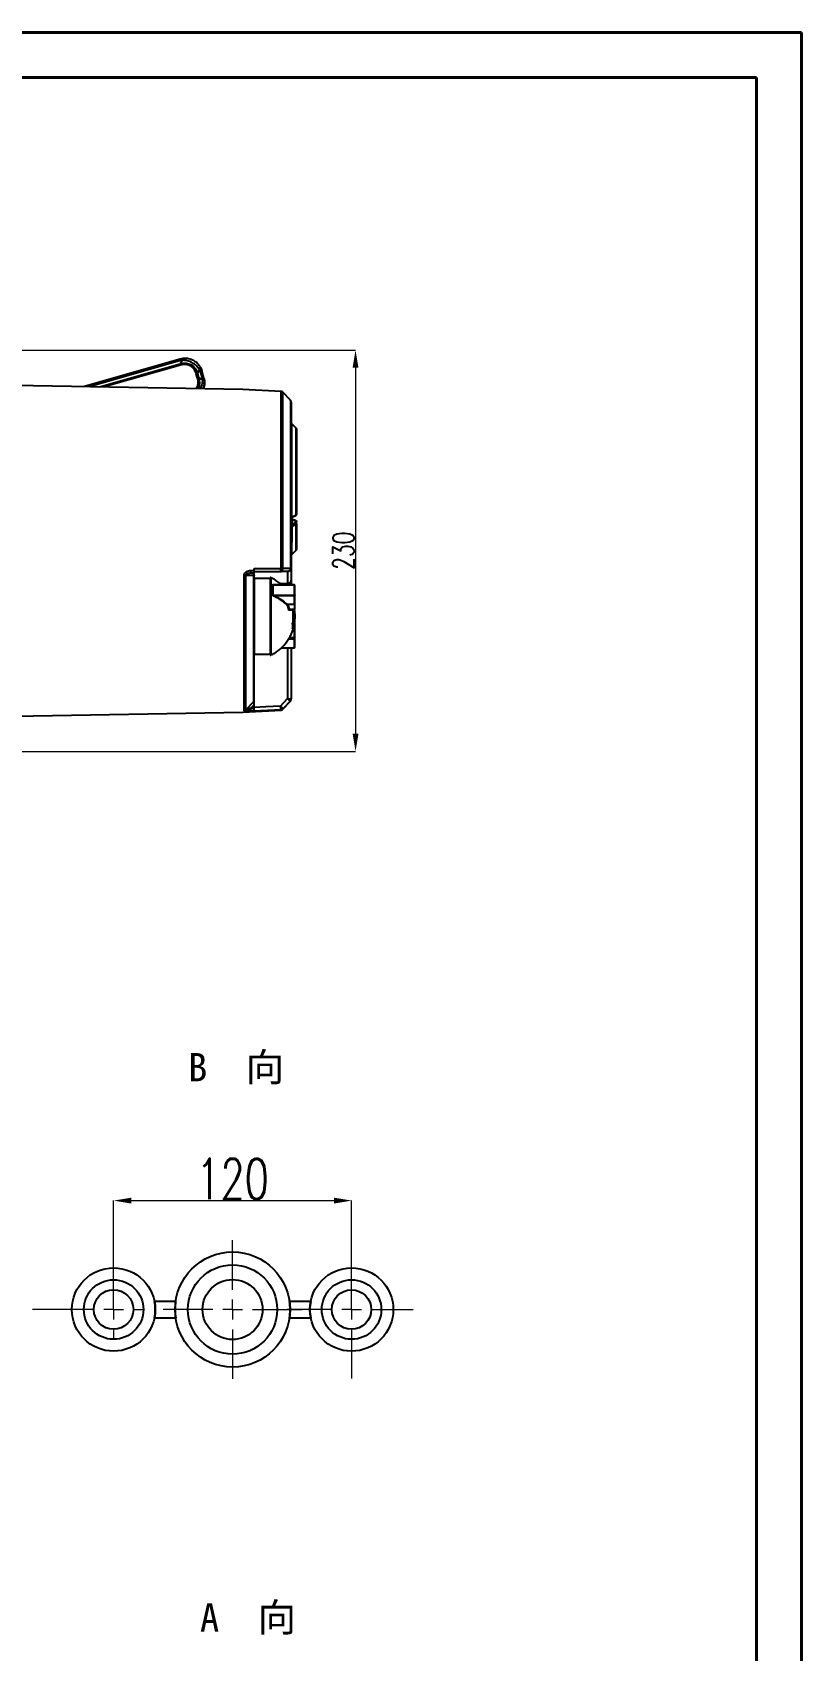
# Model space of a CAD drawing. Header units: millimetres. Extents: x 2371 to 4515, y 843 to 2359.
# Drawn here: x 4078 to 4515, y 1442 to 2359 of the extents above; entities that cross this region are included whole.
import ezdxf

# ---------------------------------------------------------------- set-up
doc = ezdxf.new("R2010")
doc.units = ezdxf.units.MM
doc.linetypes.add('CENTER2', pattern=[28.575, 19.05, -3.175, 3.175, -3.175])
for name, color, linetype, lineweight in [('AM_5', 3, 'Continuous', 25), ('AM_BOR', 7, 'Continuous', 50), ('FORMAT', 7, 'Continuous', 18), ('中心线', 1, 'CENTER2', 13), ('文字', 7, 'Continuous', 13), ('标注', 3, 'Continuous', 13), ('粗实线', 7, 'Continuous', 40)]:
    doc.layers.add(name, color=color, linetype=linetype, lineweight=lineweight)
doc.styles.add('SLDTEXTSTYLE1', font='txt.shx', dxfattribs={"width": 0.7, "bigfont": 'gbcbig.shx'})
doc.styles.add('STYLE1', font='txt.shx', dxfattribs={"width": 0.8, "height": 3, "bigfont": 'hzdx.shx'})
doc.dimstyles.new('SLDDIMSTYLE12$0', dxfattribs={"dimtxt": 12, "dimasz": 10, "dimexe": 0, "dimexo": 0.0625, "dimgap": 0.875, "dimtad": 1, "dimdec": 1, "dimlfac": 1.8, "dimrnd": 1e-09, "dimzin": 12, "dimdsep": 46, "dimtxsty": 'SLDTEXTSTYLE1', "dimcen": 0.09, "dimdle": 8.16, "dimclrd": 3, "dimclre": 3, "dimadec": 0, "dimazin": 3, "dimtfac": 1, "dimtdec": 1, "dimtofl": 0, "dimtmove": 0, "dimatfit": 3, "dimfxl": 0, "dimfrac": 2, "dimtolj": 1, "dimlwd": 5, "dimlwe": 5, "dimarcsym": 0})

# ---------------------------------------------------------------- blocks, each defined once
blk = doc.blocks.new('*D52')
at = {"layer": 'AM_5', "color": 3, "lineweight": 5, "transparency": 16777216}
blk.add_line((4066.16, 2178.73), (4261.58, 2178.73), dxfattribs=at)
at = {"layer": 'AM_5', "color": 3, "linetype": 'Continuous', "lineweight": 5, "transparency": 16777216}
for p, q in [((4261.58, 2168.73), (4261.58, 1961.3)), ((4066.16, 1951.3), (4261.58, 1951.3))]:
    blk.add_line(p, q, dxfattribs=at)
at = {"layer": 'AM_5', "color": 3, "transparency": 16777216}
for points in [[(4259.92, 2168.73), (4263.25, 2168.73), (4261.58, 2178.73)], [(4259.92, 1961.3), (4263.25, 1961.3), (4261.58, 1951.3)]]:
    blk.add_solid(points, dxfattribs=at)
at = {"layer": 'Defpoints', "color": 0, "transparency": 16777216}
for p in [(4066.1, 2178.73), (4066.1, 1951.3), (4261.58, 1951.3)]:
    blk.add_point(p, dxfattribs=at)
at = {"layer": 'AM_5', "color": 0, "transparency": 16777216, "insert": (4254.71, 2065.01), "char_height": 12, "attachment_point": 5, "rotation": 90, "style": 'SLDTEXTSTYLE1'}
blk.add_mtext('\\A1;230', dxfattribs=at)
blk = doc.blocks.new('SW_CENTERMARKSYMBOL_14')
at = {"layer": 'FORMAT', "color": 0}
for p, q in [((0, 2), (0, 7)), ((-2, 0), (-7, 0)), ((0, 0), (-1, 0)), ((0, 0), (0, 1)), ((0, 0), (0, -1)), ((0, 0), (1, 0)), ((2, 0), (7, 0)), ((0, -2), (0, -7))]:
    blk.add_line(p, q, dxfattribs=at)
blk = doc.blocks.new('SW_CENTERMARKSYMBOL_15')
at = {"layer": 'FORMAT', "color": 0}
for p, q in [((0, 2), (0, 5)), ((-2, 0), (-6.49, 0)), ((0, 0), (-1, 0)), ((0, 0), (0, 1)), ((0, 0), (0, -1)), ((0, 0), (1, 0)), ((2, 0), (6.2, 0)), ((0, -2), (0, -6.94))]:
    blk.add_line(p, q, dxfattribs=at)
blk = doc.blocks.new('SW_CENTERMARKSYMBOL_16')
at = {"layer": 'FORMAT', "color": 0}
for p, q in [((0, 2), (0, 3)), ((-2, 0), (-8.18, 0)), ((0, 0), (-1, 0)), ((0, 0), (0, 1)), ((0, 0), (0, -1)), ((0, 0), (1, 0)), ((2, 0), (3, 0)), ((0, -2), (0, -3))]:
    blk.add_line(p, q, dxfattribs=at)
blk = doc.blocks.new('*D62')
at = {"layer": 'Defpoints', "color": 0, "transparency": 16777216}
for p in [(4259.34, 1696.63), (4124.34, 1634.89), (4259.34, 1634.89)]:
    blk.add_point(p, dxfattribs=at)
at = {"layer": '标注', "color": 3, "lineweight": 5, "transparency": 16777216}
blk.add_line((4124.34, 1634.95), (4124.34, 1696.63), dxfattribs=at)
at = {"layer": '标注', "color": 3, "linetype": 'Continuous', "lineweight": 5, "transparency": 16777216}
for p, q in [((4134.34, 1696.63), (4249.34, 1696.63)), ((4259.34, 1634.95), (4259.34, 1696.63))]:
    blk.add_line(p, q, dxfattribs=at)
at = {"layer": '标注', "color": 3, "transparency": 16777216}
for points in [[(4134.34, 1698.29), (4134.34, 1694.96), (4124.34, 1696.63)], [(4249.34, 1698.29), (4249.34, 1694.96), (4259.34, 1696.63)]]:
    blk.add_solid(points, dxfattribs=at)
at = {"layer": '标注', "color": 0, "transparency": 16777216, "insert": (4191.84, 1708.93), "char_height": 10, "attachment_point": 5, "style": 'SLDTEXTSTYLE1'}
blk.add_mtext('\\A1;{\\H2.28571x;120}', dxfattribs=at)
blk = doc.blocks.new('rA3')
at = {"layer": '粗实线'}
for p, q in [((753.38, 421.26), (333.38, 421.26)), ((753.38, 124.26), (753.38, 421.26)), ((748.38, 416.26), (358.38, 416.26)), ((748.38, 129.26), (748.38, 416.26))]:
    blk.add_line(p, q, dxfattribs=at)

msp = doc.modelspace()

# ---------------------------------------------------------------- linework, layer by layer
at = {"color": 7, "linetype": 'Continuous', "lineweight": 25}
for p, q in [((4162.072, 2173.831), (4163.879, 2174.173)), ((4107.115, 2158.073), (4162.072, 2173.831)), ((4162.347, 2172.876), (4110.514, 2158.014)), ((4116.312, 2157.912), (4162.143, 2171.054)), ((4162.364, 2170.286), (4119.045, 2157.865)), ((4163.251, 2173.047), (4162.143, 2171.054)), ((4162.347, 2172.876), (4163.251, 2173.047)), ((4171.986, 2162.85), (4171.269, 2165.349)), ((4172.038, 2165.569), (4173.146, 2167.562)), ((4172.755, 2163.069), (4172.038, 2165.569)), ((4173.146, 2167.562), (4173.48, 2166.705)), ((4173.48, 2166.705), (4174.582, 2162.86)), ((4173.774, 2168.688), (4174.441, 2166.975)), ((4175.543, 2163.129), (4174.441, 2166.975)), ((4197.592, 2156.493), (4068.066, 2158.755)), ((4174.753, 2161.957), (4172.755, 2163.069)), ((4174.582, 2162.86), (4174.753, 2161.957)), ((4175.543, 2163.129), (4175.886, 2161.323)), ((4175.931, 2160.367), (4175.931, 2160.374)), ((4219.32, 2155.354), (4197.592, 2156.493)), ((4224.654, 2150.332), (4220.33, 2154.889)), ((4225.065, 2129.911), (4225.065, 2129.558)), ((4227.919, 2134.527), (4225.212, 2137.244)), ((4227.919, 2085.381), (4227.919, 2134.527)), ((4228.065, 2134.175), (4228.065, 2131.589)), ((4225.065, 2083.661), (4225.072, 2083.733)), ((4225.065, 2079.97), (4225.065, 2083.685)), ((4225.065, 2083.48), (4225.565, 2083.48)), ((4225.065, 2083.353), (4225.565, 2083.353)), ((4225.065, 2083.289), (4225.565, 2083.289)), ((4225.093, 2083.097), (4225.565, 2083.097)), ((4225.212, 2084.021), (4227.919, 2085.381)), ((4225.344, 2083.857), (4227.789, 2085.084)), ((4225.344, 2083.857), (4227.789, 2085.084)), ((4225.565, 2083.353), (4225.565, 2083.48)), ((4225.565, 2083.101), (4225.565, 2083.353)), ((4225.565, 2083.097), (4225.565, 2083.289)), ((4225.565, 2082.681), (4225.565, 2083.097)), ((4225.565, 2082.97), (4225.565, 2083.097)), ((4225.565, 2082.681), (4225.565, 2082.97)), ((4225.565, 2082.681), (4227.565, 2082.213)), ((4227.565, 2082.213), (4225.565, 2082.681)), ((4225.565, 2082.681), (4225.565, 2080.029)), ((4228.065, 2085.531), (4228.065, 2086.824)), ((4225.065, 2080.029), (4225.565, 2080.029)), ((4225.065, 2079.892), (4225.565, 2079.892)), ((4225.065, 2079.48), (4225.565, 2079.48)), ((4225.065, 2078.044), (4225.565, 2078.044)), ((4225.065, 2070.562), (4225.065, 2073.306)), ((4225.565, 2079.764), (4227.565, 2080.768)), ((4225.565, 2078.952), (4227.919, 2080.132)), ((4225.565, 2079.892), (4225.565, 2080.029)), ((4225.565, 2079.48), (4225.565, 2079.892)), ((4225.565, 2071.861), (4225.565, 2078.044)), ((4227.565, 2080.768), (4227.565, 2082.213)), ((4227.797, 2082.158), (4227.611, 2082.235)), ((4227.797, 2082.158), (4227.611, 2082.235)), ((4227.919, 2065.367), (4227.919, 2080.132)), ((4228.001, 2081.915), (4228.029, 2081.833)), ((4228.048, 2081.774), (4228.032, 2081.839)), ((4228.048, 2081.759), (4228.065, 2081.628)), ((4228.065, 2080.335), (4228.065, 2081.628)), ((4225.065, 2071.861), (4225.565, 2071.861)), ((4225.065, 2070.425), (4225.565, 2070.425)), ((4225.065, 2070.013), (4225.565, 2070.013)), ((4225.065, 2069.997), (4225.565, 2069.997)), ((4225.065, 2069.876), (4225.565, 2069.876)), ((4225.211, 2069.876), (4225.211, 2062.66)), ((4225.211, 2062.66), (4227.919, 2065.367)), ((4225.565, 2070.013), (4225.565, 2070.425)), ((4204.065, 2053.829), (4204.065, 2055.004)), ((4204.065, 2055.004), (4219.319, 2055.002)), ((4219.32, 2055.02), (4219.319, 2055.002)), ((4220.325, 2055.002), (4220.329, 2055.071)), ((4220.329, 2055.071), (4224.651, 2055.063)), ((4224.651, 2055.063), (4224.653, 2055.104)), ((4225.065, 2055.224), (4225.059, 2055.063)), ((4199.329, 2051.107), (4203.653, 2051.19)), ((4201.666, 2052.455), (4202.16, 2052.502)), ((4201.827, 2052.432), (4202.147, 2052.48)), ((4202.147, 2052.48), (4204.065, 2052.513)), ((4202.199, 2053.796), (4204.065, 2053.829)), ((4204.065, 2053.224), (4219.016, 2053.224)), ((4204.065, 2051.039), (4204.065, 2052.214)), ((4213.065, 2049.308), (4204.065, 2049.308)), ((4213.565, 2049.808), (4213.065, 2049.808)), ((4213.065, 2049.808), (4213.065, 2012.252)), ((4213.565, 2049.808), (4213.565, 2012.252)), ((4223.065, 2046.272), (4218.839, 2046.272)), ((4219.016, 2053.224), (4219.244, 2053.286)), ((4219.016, 2053.224), (4219.061, 2053.276)), ((4223.065, 2053.224), (4219.016, 2053.224)), ((4223.065, 2053.224), (4223.065, 2046.272)), ((4225.065, 2048.972), (4225.065, 2045.659)), ((4214.486, 2039.857), (4214.486, 2045.644)), ((4226.865, 2045.658), (4214.58, 2045.659)), ((4214.581, 2045.624), (4214.581, 2039.843)), ((4214.581, 2045.624), (4226.865, 2045.624)), ((4214.581, 2039.843), (4226.865, 2039.843)), ((4215.152, 2039.59), (4226.865, 2039.589)), ((4226.865, 2045.658), (4226.865, 2045.6)), ((4226.865, 2045.624), (4226.865, 2045.658)), ((4226.865, 2039.843), (4226.865, 2045.624)), ((4226.865, 2039.589), (4226.865, 2039.843)), ((4226.865, 2034.657), (4226.865, 2039.589)), ((4227.065, 2042.424), (4227.065, 2045.458)), ((4227.065, 2042.869), (4227.065, 2045.458)), ((4227.065, 2039.731), (4227.065, 2042.869)), ((4227.065, 2034.798), (4227.065, 2039.731)), ((4222.685, 2034.657), (4226.865, 2034.657)), ((4226.865, 2031.732), (4223.84, 2031.732)), ((4224.216, 2031.284), (4223.969, 2031.251)), ((4224.139, 2031.475), (4226.865, 2031.475)), ((4224.142, 2031.479), (4224.262, 2031.495)), ((4224.142, 2031.479), (4226.865, 2031.479)), ((4226.262, 2024.479), (4226.262, 2031.479)), ((4226.265, 2020.808), (4226.265, 2031.475)), ((4226.865, 2034.657), (4226.865, 2031.732)), ((4226.865, 2031.537), (4226.865, 2031.732)), ((4226.865, 2031.479), (4226.865, 2031.537)), ((4226.865, 2031.475), (4226.865, 2031.479)), ((4225.853, 2023.565), (4226.262, 2024.479)), ((4226.262, 2021.65), (4225.853, 2020.737)), ((4225.929, 2021.65), (4226.262, 2021.65)), ((4226.23, 2020.808), (4226.265, 2020.808)), ((4226.262, 2020.808), (4226.262, 2021.65)), ((4226.765, 2021.762), (4227.065, 2021.762)), ((4226.865, 2015.905), (4226.865, 2024.141)), ((4227.065, 2023.921), (4227.065, 2023.937)), ((4213.065, 2012.252), (4213.065, 2005.808)), ((4213.565, 2012.252), (4213.565, 2005.808)), ((4219.517, 2009.958), (4226.865, 2009.958)), ((4219.578, 2010.016), (4226.865, 2010.016)), ((4223.065, 2009.958), (4223.065, 1981.183)), ((4226.865, 2014.949), (4223.62, 2014.949)), ((4224.059, 2015.711), (4226.865, 2015.711)), ((4224.142, 2015.905), (4226.865, 2015.905)), ((4225.065, 2009.958), (4225.065, 1980.983)), ((4226.865, 2015.769), (4226.865, 2015.905)), ((4226.865, 2015.711), (4226.865, 2015.769)), ((4226.865, 2015.718), (4226.865, 2015.711)), ((4226.865, 2015.711), (4226.865, 2014.949)), ((4226.865, 2010.016), (4226.865, 2014.949)), ((4226.865, 2009.958), (4226.865, 2010.016)), ((4226.865, 2009.992), (4226.865, 2009.958)), ((4227.065, 2012.747), (4227.065, 2015.885)), ((4227.065, 2015.09), (4227.065, 2015.595)), ((4227.065, 2010.158), (4227.065, 2015.09)), ((4227.065, 2010.158), (4227.065, 2012.747)), ((4204.065, 2006.308), (4213.065, 2006.308)), ((4213.065, 2005.808), (4213.565, 2005.808)), ((4068.065, 1971.274), (4197.591, 1973.534)), ((4197.591, 1973.534), (4219.319, 1974.673)), ((4203.653, 1979.41), (4199.329, 1974.823)), ((4202.213, 1975.733), (4204.065, 1977.697)), ((4204.065, 1974.334), (4202.265, 1974.242)), ((4204.065, 1975.827), (4204.065, 1977.697)), ((4219.319, 1974.922), (4204.065, 1974.12)), ((4204.065, 1974.12), (4204.065, 1974.334)), ((4219.015, 1976.903), (4223.065, 1981.183)), ((4219.319, 1974.922), (4219.319, 1974.921)), ((4219.319, 1974.673), (4219.319, 1974.921)), ((4220.329, 1975.385), (4220.327, 1975.388)), ((4224.652, 1979.955), (4220.329, 1975.385)), ((4220.329, 1975.138), (4224.653, 1979.694)), ((4220.329, 1975.138), (4220.329, 1975.385)), ((4224.653, 1979.953), (4224.652, 1979.955)), ((4224.653, 1979.953), (4224.653, 1979.694)), ((4225.062, 1980.984), (4225.065, 1980.983))]:
    msp.add_line(p, q, dxfattribs=at)
at = {"color": 7, "linetype": 'Continuous', "lineweight": 25, "flags": 128}
for points in [[(4219.32, 2055.02), (4219.32, 2060.628), (4219.32, 2066.253), (4219.32, 2071.873), (4219.32, 2077.466), (4219.32, 2083.012), (4219.32, 2088.487), (4219.32, 2093.872), (4219.32, 2099.144), (4219.32, 2104.284), (4219.32, 2109.272), (4219.32, 2114.088), (4219.32, 2118.714), (4219.32, 2123.132), (4219.32, 2127.324), (4219.32, 2131.275), (4219.32, 2134.969), (4219.32, 2138.391), (4219.32, 2141.529), (4219.32, 2144.37), (4219.32, 2146.903), (4219.32, 2149.119), (4219.32, 2151.009), (4219.32, 2152.565), (4219.32, 2153.782), (4219.32, 2154.654), (4219.32, 2155.179), (4219.32, 2155.354)], [(4220.329, 2055.071), (4220.329, 2060.756), (4220.329, 2066.458), (4220.329, 2072.154), (4220.329, 2077.821), (4220.329, 2083.436), (4220.329, 2088.978), (4220.329, 2094.423), (4220.329, 2099.749), (4220.329, 2104.936), (4220.33, 2109.962), (4220.33, 2114.807), (4220.33, 2119.451), (4220.33, 2123.877), (4220.33, 2128.065), (4220.33, 2132), (4220.33, 2135.665), (4220.33, 2139.046), (4220.33, 2142.128), (4220.33, 2144.9), (4220.33, 2147.351), (4220.33, 2149.47), (4220.33, 2151.249), (4220.33, 2152.681), (4220.33, 2153.76), (4220.33, 2154.482), (4220.33, 2154.844), (4220.33, 2154.889)], [(4224.654, 2150.332), (4224.654, 2150.153), (4224.654, 2149.615), (4224.654, 2148.721), (4224.654, 2147.474), (4224.654, 2145.881), (4224.654, 2143.947), (4224.653, 2141.68), (4224.653, 2139.091), (4224.653, 2136.19), (4224.653, 2132.99), (4224.653, 2129.503), (4224.653, 2125.745), (4224.653, 2121.731), (4224.653, 2117.479), (4224.653, 2113.005), (4224.653, 2108.33), (4224.653, 2103.472), (4224.653, 2098.453), (4224.653, 2093.292), (4224.653, 2088.013), (4224.653, 2082.636), (4224.653, 2077.186), (4224.653, 2071.684), (4224.653, 2066.154), (4224.653, 2060.62), (4224.653, 2055.104)], [(4225.065, 2083.952), (4225.065, 2085.649), (4225.065, 2088.613), (4225.065, 2091.713), (4225.065, 2094.911), (4225.065, 2098.169), (4225.065, 2101.447), (4225.065, 2104.705), (4225.065, 2107.903), (4225.065, 2111.003), (4225.065, 2113.968), (4225.065, 2116.76), (4225.065, 2119.346), (4225.065, 2121.696), (4225.065, 2123.78), (4225.065, 2125.572), (4225.065, 2127.052), (4225.065, 2128.202), (4225.065, 2129.006), (4225.065, 2129.456), (4225.065, 2129.558)], [(4225.212, 2137.244), (4225.212, 2136.744), (4225.212, 2135.865), (4225.212, 2134.615), (4225.212, 2133.008), (4225.212, 2131.06), (4225.212, 2128.791), (4225.212, 2126.225), (4225.212, 2123.388), (4225.212, 2120.31), (4225.212, 2117.022), (4225.212, 2113.558), (4225.212, 2109.954), (4225.212, 2106.248), (4225.212, 2102.477), (4225.212, 2098.681), (4225.212, 2094.898), (4225.212, 2091.169), (4225.212, 2087.53), (4225.212, 2084.021)], [(4225.565, 2082.681), (4225.581, 2082.695), (4225.596, 2082.702), (4225.61, 2082.703), (4225.623, 2082.697), (4225.633, 2082.684), (4225.641, 2082.666)], [(4198.319, 1974.362), (4198.319, 1975.319), (4198.319, 1976.647), (4198.319, 1978.341), (4198.319, 1980.392), (4198.319, 1982.793), (4198.319, 1985.534), (4198.319, 1988.604), (4198.319, 1991.989), (4198.319, 1995.675), (4198.319, 1999.649), (4198.319, 2003.892), (4198.319, 2008.388), (4198.319, 2013.118), (4198.319, 2018.062), (4198.319, 2023.201), (4198.319, 2028.512), (4198.32, 2033.974), (4198.32, 2039.564), (4198.32, 2045.259), (4198.32, 2051.036)], [(4199.329, 1974.823), (4199.329, 1975.776), (4199.329, 1977.097), (4199.329, 1978.782), (4199.329, 1980.823), (4199.329, 1983.212), (4199.329, 1985.939), (4199.329, 1988.992), (4199.329, 1992.36), (4199.329, 1996.028), (4199.329, 1999.981), (4199.329, 2004.203), (4199.329, 2008.676), (4199.329, 2013.382), (4199.329, 2018.301), (4199.329, 2023.413), (4199.329, 2028.698), (4199.329, 2034.132), (4199.329, 2039.693), (4199.329, 2045.36), (4199.329, 2051.107)], [(4203.653, 2051.19), (4203.653, 2045.512), (4203.653, 2039.92), (4203.653, 2034.442), (4203.653, 2029.1), (4203.653, 2023.92), (4203.653, 2018.924), (4203.653, 2014.134), (4203.653, 2009.573), (4203.653, 2005.26), (4203.653, 2001.215), (4203.653, 1997.457), (4203.653, 1994.001), (4203.653, 1990.864), (4203.653, 1988.06), (4203.653, 1985.6), (4203.653, 1983.497), (4203.653, 1981.759), (4203.653, 1980.395), (4203.653, 1979.41)], [(4204.065, 2049.308), (4204.065, 2049.239), (4204.065, 2048.843), (4204.065, 2048.102), (4204.065, 2047.027), (4204.065, 2045.637), (4204.065, 2043.954), (4204.065, 2042.006), (4204.065, 2039.825), (4204.065, 2037.446), (4204.065, 2034.909), (4204.065, 2032.256), (4204.065, 2029.529), (4204.065, 2026.775), (4204.065, 2024.037), (4204.065, 2021.361), (4204.065, 2018.791), (4204.065, 2016.37), (4204.065, 2014.135), (4204.065, 2012.126), (4204.065, 2010.374), (4204.065, 2008.908), (4204.065, 2007.753), (4204.065, 2006.927), (4204.065, 2006.443), (4204.065, 2006.308)], [(4226.865, 2039.843), (4226.904, 2039.841), (4226.941, 2039.834), (4226.976, 2039.824), (4227.006, 2039.81), (4227.031, 2039.793), (4227.05, 2039.774), (4227.061, 2039.753), (4227.065, 2039.731)], [(4204.065, 1975.827), (4203.028, 1975.774), (4202.213, 1975.733)], [(4219.015, 1976.903), (4210.643, 1976.463), (4204.065, 1976.118)]]:
    msp.add_lwpolyline(points, dxfattribs=at)
at = {"color": 7, "linetype": 'Continuous', "lineweight": 25}
for centre, radius, start, end in [((4219.242, 2153.856), 1.5, 43.499688, 86.999689), ((4223.565, 2149.3), 1.5, 359.999688, 43.499688), ((4225.563, 2137.596), 0.498, 180.016099, 225.117046), ((4227.568, 2134.175), 0.497, 0.018818, 45.136394), ((4227.565, 2134.175), 0.5, 359.999688, 44.795922), ((4225.259, 2083.828), 0.198, 103.884157, 168.008957), ((4227.565, 2085.531), 0.5, 296.630121, 359.999688), ((4227.873, 2085.573), 0.197, 283.446815, 347.663208), ((4225.451, 2080.198), 0.386, 180.219672, 206.015382), ((4227.605, 2082.187), 0.0477, 83.569529, 147.173283), ((4227.596, 2080.298), 0.47, 4.401638, 93.810949), ((4227.8, 2082.13), 0.0277, 97.120508, 149.187288), ((4227.816, 2080.36), 0.25, 294.151262, 354.20295), ((4227.565, 2065.72), 0.5, 314.999688, 359.999688), ((4219.822, 2064.875), 9.886, 267.082998, 272.916374), ((4219.33, 2064.737), 9.717, 269.937468, 275.900598), ((4224.855, 2056.894), 1.842, 263.65489, 276.344486), ((4224.696, 2055.724), 0.622, 266.060116, 306.402624), ((4225.565, 2062.306), 0.5, 134.999688, 179.999688), ((4198.329, 2058.1), 7.063, 269.92223, 278.138723), ((4195.95, 2053.385), 6.263, 351.68842, 3.755699), ((4205.328, 2051.111), 1.677, 138.870293, 177.29865), ((4214.581, 2045.858), 0.233, 246.022236, 270.18014), ((4214.58, 2040.174), 0.331, 253.519876, 270.278324), ((4215.538, 2039.287), 0.49, 141.829258, 172.120898), ((4206.471, 2018.099), 22.921, 45.547223, 68.015613), ((4226.881, 2045.44), 0.185, 5.85563, 94.849599), ((4226.89, 2039.766), 0.179, 261.950222, 348.577936), ((4222.819, 2034.382), 0.305, 116.010002, 165.059265), ((4223.812, 2032.199), 0.467, 252.264657, 273.464573), ((4224.162, 2031.284), 0.196, 95.789009, 189.850343), ((4226.89, 2034.834), 0.179, 261.950222, 348.577936), ((4226.911, 2031.505), 0.232, 48.458885, 101.560817), ((4226.865, 2031.679), 0.2, 269.987218, 359.987213), ((4226.865, 2031.675), 0.2, 269.999688, 359.999688), ((4214.336, 2022.151), 11.604, 352.999328, 7.000049), ((4226.915, 2017.604), 1.7, 268.315682, 275.063436), ((4226.868, 2015.914), 0.196, 268.95412, 358.91449), ((4226.89, 2015.126), 0.179, 261.950222, 348.577936), ((4226.89, 2010.193), 0.179, 261.950222, 348.577936), ((4226.88, 2010.177), 0.185, 265.149777, 354.143747), ((4198.242, 1975.865), 1.506, 272.929592, 316.193087), ((4175.53, 1974.05), 26.736, 0.412395, 3.608609), ((4212.185, 1987.669), 11.875, 224.069657, 226.858184), ((4219.237, 1976.424), 1.504, 273.137915, 316.448557), ((4219.241, 1976.421), 1.502, 272.977262, 316.402157), ((4219.241, 1976.171), 1.5, 272.999688, 316.499688), ((4223.559, 1980.986), 1.502, 316.655435, 359.931586), ((4223.572, 1980.983), 1.493, 316.393454, 359.985939), ((4223.565, 1980.727), 1.5, 316.499688, 359.999688)]:
    msp.add_arc(centre, radius, start, end, dxfattribs=at)
for points, knots in [([(4163.879, 2174.173), (4163.752, 2174.114), (4163.497, 2173.996), (4163.333, 2173.365), (4163.251, 2173.047)], [0, 0, 0, 0, 0.4968674, 1, 1, 1, 1]), ([(4163.879, 2174.173), (4164.9, 2174.181), (4166.909, 2174.196), (4169.74, 2173.079), (4172.188, 2171.27), (4173.239, 2169.559), (4173.774, 2168.688)], [0, 0, 0, 0, 0.2543758, 0.4999836, 0.7457388, 1, 1, 1, 1]), ([(4162.143, 2171.054), (4163.264, 2171.236), (4165.349, 2171.575), (4168.342, 2170.601), (4170.771, 2168.582), (4171.594, 2166.625), (4172.038, 2165.569)], [0, 0, 0, 0, 0.2680966, 0.49882268, 0.72946368, 1, 1, 1, 1]), ([(4171.269, 2165.349), (4170.892, 2166.328), (4170.354, 2167.726), (4169.02, 2169.122), (4167.943, 2169.877), (4166.73, 2170.385), (4164.846, 2170.767), (4163.385, 2170.484), (4162.364, 2170.286)], [0, 0, 0, 0, 0.2715623, 0.3875926, 0.5011305, 0.6146375, 0.7308194, 1, 1, 1, 1]), ([(4173.146, 2167.562), (4172.573, 2168.364), (4171.447, 2169.94), (4168.963, 2171.701), (4166.159, 2172.869), (4164.226, 2172.988), (4163.251, 2173.047)], [0, 0, 0, 0, 0.2541572, 0.5000143, 0.7476258, 1, 1, 1, 1]), ([(4173.774, 2168.688), (4173.79, 2168.549), (4173.822, 2168.271), (4173.371, 2167.798), (4173.146, 2167.562)], [0, 0, 0, 0, 0.5000023, 1, 1, 1, 1]), ([(4171.3, 2156.952), (4171.381, 2157.063), (4171.717, 2157.524), (4172.075, 2158.487), (4172.474, 2160.361), (4172.187, 2161.826), (4171.986, 2162.85)], [0, 0, 0, 0, 0.0674485, 0.2795451, 0.496596, 1, 1, 1, 1]), ([(4172.755, 2163.069), (4172.911, 2161.969), (4173.202, 2159.921), (4172.754, 2157.687), (4172.124, 2156.945), (4172.119, 2156.938)], [0, 0, 0, 0, 0.53543802, 0.99577551, 1, 1, 1, 1]), ([(4174.753, 2161.957), (4174.708, 2160.969), (4174.63, 2159.243), (4173.875, 2157.611), (4173.551, 2156.913)], [0, 0, 0, 0, 0.5719725, 1, 1, 1, 1]), ([(4175.886, 2161.323), (4175.826, 2161.451), (4175.705, 2161.708), (4175.072, 2161.874), (4174.753, 2161.957)], [0, 0, 0, 0, 0.4968676, 1, 1, 1, 1]), ([(4175.886, 2161.323), (4175.927, 2160.292), (4175.99, 2158.754), (4175.385, 2157.348), (4175.185, 2156.884)], [0, 0, 0, 0, 0.6705708, 1, 1, 1, 1]), ([(4175.188, 2156.884), (4175.393, 2157.344), (4175.885, 2158.451), (4175.851, 2159.664), (4175.831, 2160.373)], [0, 0, 0, 0, 0.4149051, 1, 1, 1, 1]), ([(4228.065, 2100.013), (4228.065, 2101.268), (4228.065, 2103.777), (4228.065, 2107.488), (4228.065, 2110.213), (4228.065, 2112.002), (4228.065, 2112.923), (4228.065, 2113.83), (4228.065, 2114.724), (4228.065, 2115.603), (4228.065, 2116.194), (4228.065, 2116.606), (4228.065, 2117.082), (4228.065, 2117.797), (4228.065, 2118.613), (4228.065, 2119.321), (4228.065, 2120.005), (4228.065, 2120.689), (4228.065, 2121.176), (4228.065, 2121.913), (4228.065, 2122.796), (4228.065, 2123.964), (4228.065, 2124.945), (4228.065, 2125.782), (4228.065, 2126.425), (4228.065, 2126.935), (4228.065, 2127.37), (4228.065, 2127.783), (4228.065, 2128.185), (4228.065, 2128.462), (4228.065, 2128.84), (4228.065, 2129.259), (4228.065, 2129.781), (4228.065, 2130.219), (4228.065, 2130.543), (4228.065, 2130.775), (4228.065, 2130.935), (4228.065, 2131.081), (4228.065, 2131.178), (4228.065, 2131.255), (4228.065, 2131.332), (4228.065, 2131.437), (4228.065, 2131.526), (4228.065, 2131.572), (4228.065, 2131.589)], [0, 0, 0, 0, 0.0803647, 0.1607294, 0.2410941, 0.2624684, 0.283842, 0.3052151, 0.3265873, 0.3479574, 0.3693255, 0.3704427, 0.3788854, 0.405204, 0.4251182, 0.4428013, 0.4618483, 0.4808946, 0.4999402, 0.5035205, 0.5449145, 0.57896, 0.6143836, 0.643615, 0.6685119, 0.6871043, 0.7041218, 0.7223404, 0.7405585, 0.758776, 0.762108, 0.7964253, 0.8245029, 0.853496, 0.8824879, 0.8971785, 0.9118685, 0.9265578, 0.9412466, 0.9442716, 0.9541998, 0.9705965, 0.9890576, 1, 1, 1, 1]), ([(4228.065, 2091.834), (4228.065, 2091.995), (4228.065, 2092.469), (4228.065, 2092.965), (4228.065, 2093.441), (4228.065, 2093.997), (4228.065, 2094.841), (4228.065, 2095.801), (4228.065, 2097.488), (4228.065, 2098.88), (4228.065, 2100.013)], [0, 0, 0, 0, 0.0605828, 0.1780059, 0.1845972, 0.2371842, 0.3838571, 0.4956302, 0.5891103, 1, 1, 1, 1]), ([(4225.196, 2082.96), (4225.168, 2082.987), (4225.111, 2083.04), (4225.087, 2083.104), (4225.075, 2083.136)], [0, 0, 0, 0, 0.5052965, 1, 1, 1, 1]), ([(4225.176, 2082.958), (4225.176, 2082.966), (4225.177, 2082.98), (4225.159, 2082.992), (4225.13, 2082.991), (4225.102, 2082.98), (4225.089, 2082.974)], [0, 0, 0, 0, 0.2336109, 0.4844564, 0.7436939, 1, 1, 1, 1]), ([(4225.094, 2083.706), (4225.099, 2083.706), (4225.119, 2083.703), (4225.187, 2083.764), (4225.289, 2083.824), (4225.341, 2083.855)], [0, 0, 0, 0, 0.1601422, 0.5688581, 1, 1, 1, 1]), ([(4225.176, 2082.958), (4225.201, 2082.928), (4225.254, 2082.865), (4225.384, 2082.758), (4225.493, 2082.712), (4225.565, 2082.681)], [0, 0, 0, 0, 0.233085, 0.4930073, 1, 1, 1, 1]), ([(4225.336, 2083.855), (4225.334, 2083.853), (4225.315, 2083.838), (4225.283, 2083.84), (4225.243, 2083.856), (4225.219, 2083.904), (4225.211, 2083.965), (4225.211, 2084.002), (4225.212, 2084.021)], [0, 0, 0, 0, 0.02846283, 0.31204876, 0.56943896, 0.79305666, 0.89635991, 1, 1, 1, 1]), ([(4227.788, 2085.085), (4227.8, 2085.091), (4227.833, 2085.108), (4227.871, 2085.155), (4227.913, 2085.241), (4227.917, 2085.326), (4227.919, 2085.381)], [0, 0, 0, 0, 0.1405401, 0.3746799, 0.5898936, 1, 1, 1, 1]), ([(4228.065, 2086.824), (4228.065, 2087.12), (4228.065, 2087.711), (4228.065, 2088.613), (4228.065, 2089.446), (4228.065, 2089.983), (4228.065, 2090.211)], [0, 0, 0, 0, 0.267189, 0.5343632, 0.8015234, 1, 1, 1, 1]), ([(4225.565, 2074.884), (4225.565, 2075.507), (4225.565, 2076.752), (4225.565, 2078.222), (4225.565, 2079.158), (4225.565, 2079.672), (4225.565, 2079.982), (4225.565, 2080.013), (4225.565, 2080.029)], [0, 0, 0, 0, 0.25015941, 0.49958066, 0.62466902, 0.74973011, 0.87480959, 1, 1, 1, 1]), ([(4225.565, 2078.044), (4225.565, 2078.367), (4225.565, 2078.771), (4225.565, 2079.198), (4225.565, 2079.38), (4225.565, 2079.44), (4225.565, 2079.48)], [0, 0, 0, 0, 0.4996211, 0.6251499, 0.7494732, 1, 1, 1, 1]), ([(4225.565, 2069.876), (4225.565, 2069.879), (4225.565, 2069.886), (4225.565, 2069.973), (4225.565, 2070.202), (4225.565, 2070.723), (4225.565, 2071.675), (4225.565, 2073.116), (4225.565, 2074.294), (4225.565, 2074.884)], [0, 0, 0, 0, 0.06265322, 0.12530292, 0.25030366, 0.37521459, 0.50021885, 0.74968949, 1, 1, 1, 1]), ([(4227.565, 2082.213), (4227.605, 2082.206), (4227.677, 2082.192), (4227.745, 2082.159), (4227.776, 2082.144)], [0, 0, 0, 0, 0.5446681, 1, 1, 1, 1]), ([(4227.893, 2080.335), (4227.878, 2080.379), (4227.845, 2080.474), (4227.763, 2080.603), (4227.665, 2080.708), (4227.598, 2080.748), (4227.565, 2080.768)], [0, 0, 0, 0, 0.239538, 0.5175571, 0.7682031, 1, 1, 1, 1]), ([(4227.776, 2082.144), (4227.819, 2082.116), (4227.908, 2082.058), (4227.993, 2081.933), (4228.053, 2081.787), (4228.061, 2081.687), (4228.065, 2081.628)], [0, 0, 0, 0, 0.2427138, 0.5154318, 0.7146901, 1, 1, 1, 1]), ([(4227.776, 2082.091), (4227.819, 2082.066), (4227.908, 2082.014), (4227.993, 2081.902), (4228.053, 2081.771), (4228.061, 2081.681), (4228.065, 2081.628)], [0, 0, 0, 0, 0.2421389, 0.5153871, 0.7139591, 1, 1, 1, 1]), ([(4227.919, 2080.132), (4227.919, 2080.164), (4227.919, 2080.229), (4227.902, 2080.299), (4227.893, 2080.335)], [0, 0, 0, 0, 0.4935537, 1, 1, 1, 1]), ([(4228.047, 2081.78), (4228.048, 2081.776), (4228.065, 2081.728), (4228.065, 2081.676), (4228.065, 2081.628)], [0, 0, 0, 0, 0.0659147, 1, 1, 1, 1]), ([(4225.565, 2070.425), (4225.565, 2070.465), (4225.565, 2070.525), (4225.565, 2070.704), (4225.565, 2071.134), (4225.565, 2071.538), (4225.565, 2071.861)], [0, 0, 0, 0, 0.2505117, 0.3752446, 0.5001647, 1, 1, 1, 1]), ([(4219.061, 2053.276), (4219.081, 2053.293), (4219.138, 2053.338), (4219.22, 2053.689), (4219.294, 2054.265), (4219.311, 2054.755), (4219.319, 2055.002)], [0, 0, 0, 0, 0.1562523, 0.4311744, 0.7127035, 1, 1, 1, 1]), ([(4219.244, 2053.286), (4219.321, 2053.301), (4219.555, 2053.346), (4219.897, 2053.69), (4220.217, 2054.264), (4220.289, 2054.755), (4220.325, 2055.002)], [0, 0, 0, 0, 0.138581, 0.419261, 0.7066865, 1, 1, 1, 1]), ([(4224.651, 2055.063), (4224.612, 2054.809), (4224.534, 2054.307), (4224.15, 2053.704), (4223.644, 2053.3), (4223.257, 2053.249), (4223.065, 2053.224)], [0, 0, 0, 0, 0.2577147, 0.5100976, 0.7565093, 1, 1, 1, 1]), ([(4225.059, 2055.063), (4225.014, 2054.825), (4224.921, 2054.333), (4224.479, 2053.754), (4223.978, 2053.421), (4223.507, 2053.253), (4223.219, 2053.234), (4223.065, 2053.224)], [0, 0, 0, 0, 0.24183895, 0.49912391, 0.70899919, 0.84445044, 1, 1, 1, 1]), ([(4198.32, 2051.036), (4198.34, 2051.246), (4198.382, 2051.679), (4198.701, 2052.261), (4199.138, 2052.765), (4199.84, 2053.27), (4200.872, 2053.696), (4201.745, 2053.761), (4202.199, 2053.796)], [0, 0, 0, 0, 0.12078624, 0.24907603, 0.37313457, 0.50137525, 0.74046612, 1, 1, 1, 1]), ([(4199.329, 2051.107), (4199.331, 2051.175), (4199.334, 2051.308), (4199.418, 2051.502), (4199.547, 2051.677), (4199.891, 2051.991), (4200.667, 2052.339), (4201.396, 2052.398), (4201.827, 2052.432)], [0, 0, 0, 0, 0.0635988, 0.1268625, 0.1941501, 0.267332, 0.5677277, 1, 1, 1, 1]), ([(4203.653, 2051.19), (4203.759, 2051.172), (4203.927, 2051.143), (4204.044, 2051.089), (4204.058, 2051.057), (4204.065, 2051.039)], [0, 0, 0, 0, 0.4463965, 0.7099365, 1, 1, 1, 1]), ([(4204.065, 2052.513), (4204.065, 2052.521), (4204.065, 2052.534), (4204.065, 2052.649), (4204.065, 2052.886), (4204.065, 2053.299), (4204.065, 2053.654), (4204.065, 2053.829)], [0, 0, 0, 0, 0.150225, 0.2871088, 0.5005337, 0.7538342, 1, 1, 1, 1]), ([(4204.065, 2052.214), (4204.065, 2052.303), (4204.065, 2052.48), (4204.065, 2052.502), (4204.065, 2052.513)], [0, 0, 0, 0, 0.5015357, 1, 1, 1, 1]), ([(4204.065, 1980.47), (4204.065, 1980.86), (4204.065, 1981.302), (4204.065, 1982.001), (4204.065, 1982.228), (4204.065, 1982.465), (4204.065, 1982.712), (4204.065, 1982.97), (4204.065, 1983.158), (4204.065, 1983.34), (4204.065, 1983.663), (4204.065, 1984.181), (4204.065, 1984.813), (4204.065, 1985.396), (4204.065, 1985.891), (4204.065, 1986.319), (4204.065, 1986.657), (4204.065, 1987.003), (4204.065, 1987.357), (4204.065, 1987.719), (4204.065, 1987.978), (4204.065, 1988.229), (4204.065, 1988.749), (4204.065, 1989.622), (4204.065, 1990.731), (4204.065, 1992.012), (4204.065, 1993.412), (4204.065, 1994.814), (4204.065, 1995.699), (4204.065, 1996.474), (4204.065, 1997.35), (4204.065, 1998.55), (4204.065, 1999.596), (4204.065, 2000.462), (4204.065, 2001.136), (4204.065, 2001.819), (4204.065, 2002.512), (4204.065, 2003.213), (4204.065, 2003.708), (4204.065, 2004.152), (4204.065, 2005.601), (4204.065, 2008.115), (4204.065, 2011.665), (4204.065, 2015.097), (4204.065, 2018.499), (4204.065, 2022.165), (4204.065, 2027.246), (4204.065, 2034.089), (4204.065, 2042.425), (4204.065, 2048.168), (4204.065, 2051.039)], [0, 0, 0, 0, 0.0669054, 0.0756699, 0.0844343, 0.0931986, 0.1019628, 0.110727, 0.119491, 0.1204246, 0.1282783, 0.1499631, 0.1666235, 0.1807533, 0.1958166, 0.2037808, 0.2117449, 0.219709, 0.2276731, 0.2356371, 0.2436011, 0.2444503, 0.2516161, 0.2765316, 0.2974645, 0.315335, 0.3470796, 0.3706379, 0.3847586, 0.3894352, 0.4071383, 0.4252052, 0.4432721, 0.4527358, 0.4621996, 0.4716633, 0.481127, 0.4905907, 0.5000544, 0.5009281, 0.5082098, 0.5573213, 0.596775, 0.6369947, 0.6768853, 0.7110643, 0.7564848, 0.8376565, 0.9188283, 1, 1, 1, 1]), ([(4219.559, 2045.659), (4219.544, 2045.675), (4218.925, 2046.32), (4217.523, 2047.403), (4215.565, 2048.777), (4214.207, 2049.459), (4213.626, 2049.751)], [0, 0, 0, 0, 0.0091918, 0.3708214, 0.7305516, 1, 1, 1, 1]), ([(4214.486, 2045.644), (4214.487, 2045.653), (4214.489, 2045.67), (4214.51, 2045.696), (4214.578, 2045.718), (4214.76, 2045.704), (4214.935, 2045.639), (4215.052, 2045.596)], [0, 0, 0, 0, 0.0577492, 0.1171536, 0.2515259, 0.5011744, 1, 1, 1, 1]), ([(4225.065, 2048.972), (4225.041, 2048.665), (4224.994, 2048.05), (4224.673, 2047.329), (4224.298, 2046.837), (4223.944, 2046.535), (4223.53, 2046.317), (4223.22, 2046.287), (4223.065, 2046.272)], [0, 0, 0, 0, 0.249084, 0.4984155, 0.627822, 0.7492339, 0.8744041, 1, 1, 1, 1]), ([(4215.052, 2039.354), (4214.936, 2039.41), (4214.761, 2039.494), (4214.578, 2039.656), (4214.51, 2039.756), (4214.489, 2039.816), (4214.487, 2039.843), (4214.486, 2039.857)], [0, 0, 0, 0, 0.4973637, 0.7473602, 0.8823614, 0.9420119, 1, 1, 1, 1]), ([(4214.948, 2045.633), (4214.912, 2045.639), (4214.82, 2045.656), (4214.703, 2045.661), (4214.617, 2045.654), (4214.589, 2045.64), (4214.582, 2045.631), (4214.582, 2045.627), (4214.581, 2045.624)], [0, 0, 0, 0, 0.2547299, 0.6618691, 0.8675208, 0.9398473, 0.9708547, 1, 1, 1, 1]), ([(4214.581, 2039.843), (4214.582, 2039.839), (4214.582, 2039.832), (4214.589, 2039.815), (4214.618, 2039.78), (4214.705, 2039.726), (4214.888, 2039.652), (4215.048, 2039.614), (4215.152, 2039.59)], [0, 0, 0, 0, 0.0199494, 0.0412107, 0.0909977, 0.2333785, 0.5006511, 1, 1, 1, 1]), ([(4227.065, 2039.694), (4227.065, 2039.786), (4227.065, 2039.968), (4227.065, 2040.342), (4227.065, 2040.526)], [0, 0, 0, 0, 0.5088221, 1, 1, 1, 1]), ([(4227.065, 2033.96), (4227.065, 2034.352), (4227.065, 2035.145), (4227.065, 2036.579), (4227.065, 2038.119), (4227.065, 2039.18), (4227.065, 2039.705)], [0, 0, 0, 0, 0.2473879, 0.5, 0.7526121, 1, 1, 1, 1]), ([(4223.669, 2031.754), (4223.646, 2032.016), (4223.598, 2032.541), (4223.329, 2033.3), (4222.969, 2033.961), (4222.672, 2034.295), (4222.524, 2034.461)], [0, 0, 0, 0, 0.24981235, 0.49984454, 0.75023976, 1, 1, 1, 1]), ([(4222.685, 2034.657), (4222.845, 2034.463), (4223.146, 2034.096), (4223.511, 2033.369), (4223.771, 2032.566), (4223.817, 2032.005), (4223.84, 2031.732)], [0, 0, 0, 0, 0.2650194, 0.5000669, 0.7573424, 1, 1, 1, 1]), ([(4223.969, 2031.251), (4223.936, 2031.259), (4223.87, 2031.277), (4223.788, 2031.372), (4223.734, 2031.472), (4223.7, 2031.561), (4223.676, 2031.657), (4223.672, 2031.722), (4223.669, 2031.754)], [0, 0, 0, 0, 0.24960183, 0.49829619, 0.62558928, 0.74862866, 0.87572186, 1, 1, 1, 1]), ([(4223.84, 2031.732), (4223.842, 2031.717), (4223.847, 2031.684), (4223.873, 2031.633), (4223.911, 2031.584), (4223.971, 2031.532), (4224.04, 2031.497), (4224.101, 2031.481), (4224.132, 2031.48), (4224.142, 2031.479)], [0, 0, 0, 0, 0.0985259, 0.2116632, 0.3444444, 0.5000064, 0.7493767, 0.9135439, 1, 1, 1, 1]), ([(4224.919, 2031.475), (4224.864, 2031.431), (4224.679, 2031.278), (4224.408, 2031.281), (4224.216, 2031.284)], [0, 0, 0, 0, 0.293654, 1, 1, 1, 1]), ([(4226.25, 2020.872), (4226.429, 2021.481), (4226.864, 2022.971), (4227.22, 2025.429), (4227.32, 2028.192), (4227.231, 2030.23), (4227.017, 2031.314), (4226.983, 2031.488)], [0, 0, 0, 0, 0.1773931, 0.4334028, 0.6911236, 0.9505096, 1, 1, 1, 1]), ([(4227.065, 2031.679), (4227.065, 2031.951), (4227.065, 2032.506), (4227.065, 2033.358), (4227.065, 2034.159), (4227.065, 2034.588), (4227.065, 2034.798)], [0, 0, 0, 0, 0.24558897, 0.5, 0.75441103, 1, 1, 1, 1]), ([(4213.58, 2005.846), (4213.973, 2006.035), (4215.093, 2006.573), (4216.84, 2007.701), (4218.815, 2009.222), (4220.662, 2010.992), (4222.346, 2012.983), (4223.835, 2015.176), (4225.072, 2017.552), (4225.876, 2019.449), (4226.168, 2020.57), (4226.232, 2020.817)], [0, 0, 0, 0, 0.0647369, 0.184574, 0.3082168, 0.4349126, 0.5640589, 0.6951798, 0.827906, 0.9619593, 1, 1, 1, 1]), ([(4227.065, 2020.818), (4227.065, 2021.028), (4227.065, 2021.457), (4227.065, 2022.258), (4227.065, 2023.111), (4227.065, 2023.665), (4227.065, 2023.937)], [0, 0, 0, 0, 0.245589, 0.5, 0.754411, 1, 1, 1, 1]), ([(4227.065, 2015.911), (4227.065, 2016.436), (4227.065, 2017.497), (4227.065, 2019.037), (4227.065, 2020.471), (4227.065, 2021.264), (4227.065, 2021.656)], [0, 0, 0, 0, 0.2473879, 0.5, 0.7526121, 1, 1, 1, 1]), ([(4202.265, 1974.242), (4201.804, 1974.221), (4200.915, 1974.181), (4199.865, 1974.172), (4199.151, 1974.19), (4198.701, 1974.224), (4198.379, 1974.278), (4198.339, 1974.334), (4198.319, 1974.362)], [0, 0, 0, 0, 0.2593479, 0.4990824, 0.6285124, 0.7489001, 0.8765066, 1, 1, 1, 1]), ([(4202.213, 1975.733), (4202.108, 1975.692), (4201.546, 1975.475), (4200.701, 1975.168), (4199.995, 1974.934), (4199.757, 1974.868), (4199.747, 1974.865), (4199.711, 1974.856), (4199.588, 1974.824), (4199.441, 1974.794), (4199.336, 1974.792), (4199.331, 1974.813), (4199.329, 1974.823)], [0, 0, 0, 0, 0.09384328, 0.49978088, 0.74913681, 0.74953243, 0.75240386, 0.76012185, 0.78835666, 0.88792993, 0.94394913, 1, 1, 1, 1]), ([(4203.653, 1979.41), (4203.771, 1979.567), (4204.009, 1979.882), (4204.046, 1980.274), (4204.065, 1980.47)], [0, 0, 0, 0, 0.4980025, 1, 1, 1, 1]), ([(4204.065, 1979.004), (4204.065, 1979.271), (4204.065, 1979.671), (4204.065, 1980.075), (4204.065, 1980.283), (4204.065, 1980.389), (4204.065, 1980.445), (4204.065, 1980.463), (4204.065, 1980.468), (4204.065, 1980.47)], [0, 0, 0, 0, 0.49931029, 0.74955762, 0.87189562, 0.95986739, 0.9876457, 0.99575085, 1, 1, 1, 1]), ([(4204.065, 1977.697), (4204.065, 1977.924), (4204.065, 1978.378), (4204.065, 1978.796), (4204.065, 1979.004)], [0, 0, 0, 0, 0.5011047, 1, 1, 1, 1]), ([(4204.065, 1974.334), (4204.065, 1974.371), (4204.065, 1974.447), (4204.065, 1974.781), (4204.065, 1975.155), (4204.065, 1975.506), (4204.065, 1975.717), (4204.065, 1975.827)], [0, 0, 0, 0, 0.2464434, 0.4994501, 0.7124688, 0.8495561, 1, 1, 1, 1]), ([(4220.327, 1975.388), (4220.295, 1975.424), (4220.233, 1975.497), (4219.915, 1975.864), (4219.496, 1976.348), (4219.175, 1976.719), (4219.015, 1976.903)], [0, 0, 0, 0, 0.25782221, 0.51024591, 0.75660124, 1, 1, 1, 1]), ([(4219.319, 1974.922), (4219.312, 1974.97), (4219.297, 1975.065), (4219.224, 1975.544), (4219.127, 1976.178), (4219.052, 1976.663), (4219.015, 1976.903)], [0, 0, 0, 0, 0.25782223, 0.51024593, 0.75660125, 1, 1, 1, 1]), ([(4223.065, 1981.183), (4223.221, 1981.167), (4223.514, 1981.138), (4223.993, 1981.091), (4224.499, 1981.039), (4224.94, 1980.996), (4225.022, 1980.988), (4225.062, 1980.984)], [0, 0, 0, 0, 0.1555103, 0.2909588, 0.5009118, 0.7579139, 1, 1, 1, 1]), ([(4223.065, 1981.183), (4223.26, 1981.032), (4223.653, 1980.728), (4224.165, 1980.332), (4224.548, 1980.035), (4224.617, 1979.982), (4224.652, 1979.955)], [0, 0, 0, 0, 0.2433749, 0.4897347, 0.7422013, 1, 1, 1, 1])]:
    msp.add_open_spline(points, degree=3, knots=knots, dxfattribs=at)
for points in [[(4162.072, 2173.831), (4162.084, 2173.789), (4162.109, 2173.705), (4162.268, 2173.152), (4162.347, 2172.876)], [(4162.364, 2170.286), (4162.343, 2170.36), (4162.3, 2170.509), (4162.24, 2170.719), (4162.185, 2170.908), (4162.157, 2171.005), (4162.143, 2171.054)], [(4172.038, 2165.569), (4171.99, 2165.555), (4171.893, 2165.527), (4171.703, 2165.473), (4171.492, 2165.413), (4171.344, 2165.37), (4171.269, 2165.349)], [(4174.441, 2166.975), (4174.398, 2166.963), (4174.311, 2166.941), (4173.757, 2166.784), (4173.48, 2166.705)], [(4172.755, 2163.069), (4172.707, 2163.056), (4172.609, 2163.028), (4172.419, 2162.974), (4172.209, 2162.914), (4172.06, 2162.871), (4171.986, 2162.85)], [(4175.543, 2163.129), (4175.5, 2163.118), (4175.414, 2163.096), (4174.859, 2162.939), (4174.582, 2162.86)], [(4225.065, 2149.3), (4225.065, 2149.21), (4225.065, 2149.029), (4225.065, 2147.574), (4225.065, 2145.269), (4225.065, 2142.054), (4225.065, 2137.989), (4225.065, 2133.111), (4225.065, 2127.477), (4225.065, 2121.149), (4225.065, 2114.197), (4225.065, 2106.699), (4225.065, 2098.738), (4225.065, 2090.403), (4225.065, 2081.784), (4225.065, 2072.982), (4225.065, 2064.083), (4225.065, 2058.177), (4225.065, 2055.224)], [(4228.065, 2134.175), (4228.065, 2134.007), (4228.065, 2133.673), (4228.065, 2132.556), (4228.065, 2131.006), (4228.065, 2129.002), (4228.065, 2126.583), (4228.065, 2123.782), (4228.065, 2120.64), (4228.065, 2117.201), (4228.065, 2113.515), (4228.065, 2109.635), (4228.065, 2105.617), (4228.065, 2101.519), (4228.065, 2097.397), (4228.065, 2093.318), (4228.065, 2089.32), (4228.065, 2086.794), (4228.065, 2085.531)], [(4225.065, 2083.214), (4225.07, 2083.168), (4225.08, 2083.074), (4225.144, 2082.997), (4225.176, 2082.958)], [(4228.065, 2080.335), (4228.065, 2079.239), (4228.065, 2077.048), (4228.065, 2074.167), (4228.065, 2071.636), (4228.065, 2069.52), (4228.065, 2067.838), (4228.065, 2066.629), (4228.065, 2065.863), (4228.065, 2065.768), (4228.065, 2065.72)], [(4225.065, 2055.224), (4225.065, 2055.146), (4225.065, 2054.99), (4225.065, 2053.722), (4225.065, 2051.791), (4225.065, 2049.912), (4225.065, 2048.972)], [(4215.152, 2039.59), (4216.594, 2038.91), (4219.478, 2037.55), (4221.616, 2035.621), (4222.685, 2034.657)]]:
    msp.add_open_spline(points, degree=3, dxfattribs=at)
at = {"layer": '粗实线', "color": 7, "linetype": 'ByBlock', "lineweight": 25}
for p, q in [((4159.535, 1639.459), (4147.518, 1639.459)), ((4236.16, 1639.459), (4224.142, 1639.459)), ((4147.489, 1630.179), (4159.556, 1630.179)), ((4224.122, 1630.179), (4236.188, 1630.179))]:
    msp.add_line(p, q, dxfattribs=at)
for centre, radius in [((4191.839, 1634.891), 32.625), ((4124.339, 1634.891), 23.625), ((4124.339, 1634.891), 16.875), ((4191.839, 1634.891), 25.313), ((4191.839, 1634.891), 16.992), ((4259.339, 1634.891), 23.625), ((4259.339, 1634.891), 16.875), ((4124.339, 1634.891), 11.219), ((4259.339, 1634.891), 11.191)]:
    msp.add_circle(centre, radius, dxfattribs=at)
for centre, radius, start, end in [((4124.339, 1634.891), 23.625, 348.495378, 11.148359), ((4191.839, 1634.891), 32.625, 171.95145, 188.304107), ((4191.839, 1634.891), 32.625, 351.695893, 8.04855), ((4259.339, 1634.891), 23.625, 168.851641, 191.504622)]:
    msp.add_arc(centre, radius, start, end, dxfattribs=at)

# ---------------------------------------------------------------- block references
at = {"layer": 'AM_BOR', "xscale": 5.104687500000001, "yscale": 5.104687500000001, "zscale": 5.104687500000001}
msp.add_blockref('rA3', (668.861, 208.477), dxfattribs=at)
at = {"layer": '中心线', "linetype": 'ByBlock', "xscale": 5.625, "yscale": 5.625, "zscale": 5.625}
for name, p in [('SW_CENTERMARKSYMBOL_14', (4191.839, 1634.891)), ('SW_CENTERMARKSYMBOL_15', (4259.339, 1634.891)), ('SW_CENTERMARKSYMBOL_16', (4124.339, 1634.891))]:
    msp.add_blockref(name, p, dxfattribs=at)

# ---------------------------------------------------------------- texts
at = {"layer": '文字', "char_height": 16, "width": 240, "attachment_point": 5, "style": 'STYLE1'}
for s, insert in [('\\pt176;{\\fSimSun|b0|i0|c134|p2;\\W1;B  向}', (4193.827, 1771.401)), ('\\pt176;{\\fSimSun|b0|i0|c134|p2;\\W1;A  向}', (4200.592, 1459.5))]:
    msp.add_mtext(s, dxfattribs=dict(at, insert=insert))

# ---------------------------------------------------------------- dimensions: what is measured, and where the dimension line sits
at = {"layer": 'AM_5'}
dim = msp.add_linear_dim(base=(4261.582, 1951.299), p1=(4066.101, 2178.73), p2=(4066.099, 1951.299), angle=90, text='230', dimstyle='SLDDIMSTYLE12$0', override={"dimlfac": 1, "dimpost": ''}, dxfattribs=at)
dim.commit()
dim.dimension.update_dxf_attribs({"geometry": '*D52', "text_midpoint": (4254.707, 2065.014)})
at = {"layer": '标注'}
dim = msp.add_linear_dim(base=(4259.339, 1696.625), p1=(4124.339, 1634.891), p2=(4259.339, 1634.891), text='{\\H2.28571x;120}', dimstyle='SLDDIMSTYLE12$0', override={"dimtxt": 10, "dimtdec": 3, "dimtzin": 0}, dxfattribs=at)
dim.commit()
dim.dimension.update_dxf_attribs({"geometry": '*D62', "text_midpoint": (4191.839, 1708.929)})

doc.saveas('drawing.dxf')
